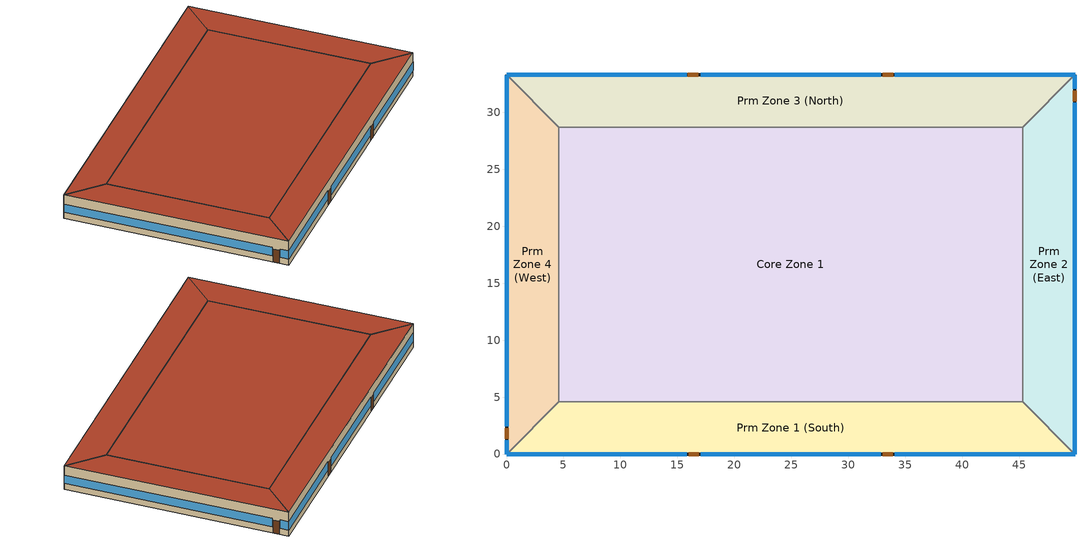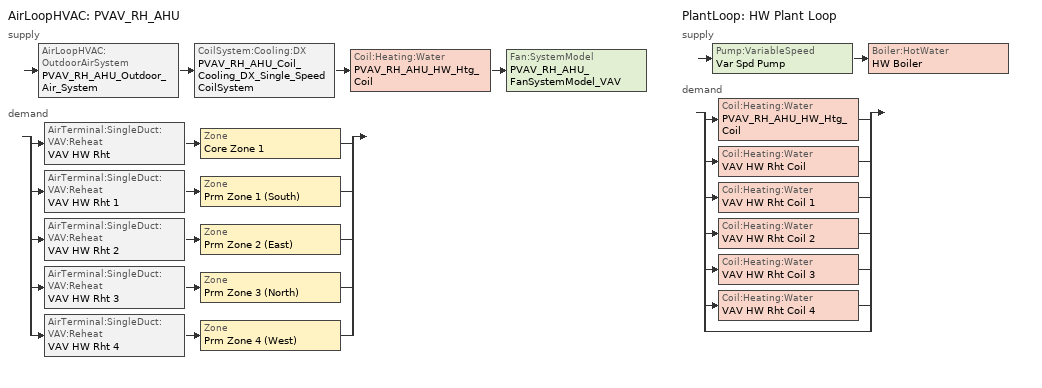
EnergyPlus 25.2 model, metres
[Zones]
Core Zone 1
 floor ground (Slab-on-grade Type 1): 45.32,28.71 45.32,4.57 4.57,4.57 4.57,28.71 z0
 wall to Prm Zone 2 (East) (Interior Wall): 45.32,4.57 45.32,28.71 z0:3.96
 wall to Prm Zone 3 (North) (Interior Wall): 45.32,28.71 4.57,28.71 z0:3.96
 wall to Prm Zone 1 (South) (Interior Wall): 4.57,4.57 45.32,4.57 z0:3.96
 wall to Prm Zone 4 (West) (Interior Wall): 4.57,28.71 4.57,4.57 z0:3.96
 roof outside (Roof Type 1): 45.32,4.57 45.32,28.71 4.57,28.71 4.57,4.57 z3.96
Prm Zone 1 (South)
 floor ground (Slab-on-grade Type 1): 45.32,4.57 49.9,0 0,0 4.57,4.57 z0
 wall outside (Exterior Wall Type 1): 0,0 49.9,0 z0:3.96
 wall to Prm Zone 2 (East) (Interior Wall): 49.9,0 45.32,4.57 z0:3.96
 wall to Prm Zone 4 (West) (Interior Wall): 4.57,4.57 0,0 z0:3.96
 window (Vertical Fenestration Type 1): 34.09,0 49.91,0 / 0,0 15.82,0 / 17.04,0 32.87,0 z1:2.4
 door (Swinging Door): 33.01,0 33.93,0 / 15.98,0 16.9,0 z0:2.13
 roof outside (Roof Type 1): 49.9,0 45.32,4.57 4.57,4.57 0,0 z3.96
Prm Zone 2 (East)
 floor ground (Slab-on-grade Type 1): 49.9,33.28 49.9,0 45.32,4.57 45.32,28.71 z0
 wall outside (Exterior Wall Type 2): 49.9,0 49.9,33.28 z0:3.96
 wall to Prm Zone 3 (North) (Interior Wall): 49.9,33.28 45.32,28.71 z0:3.96
 window (Vertical Fenestration Type 1): 49.9,0 49.9,30.84 / 49.9,32.05 49.9,33.27 z1:2.4
 door (Swinging Door): 49.9,30.99 49.9,31.9 z0:2.13
 roof outside (Roof Type 1): 49.9,0 49.9,33.28 45.32,28.71 45.32,4.57 z3.96
Prm Zone 3 (North)
 floor ground (Slab-on-grade Type 2): 49.9,33.28 45.32,28.71 4.57,28.71 0,33.28 z0
 wall outside (Exterior Wall Type 3): 49.9,33.28 0,33.28 z0:3.96
 wall to Prm Zone 4 (West) (Interior Wall): 0,33.28 4.57,28.71 z0:3.96
 window (Vertical Fenestration Type 1): 49.91,33.28 34.09,33.28 / 32.87,33.28 17.04,33.28 / 15.82,33.28 0,33.28 z1:2.4
 door (Swinging Door): 33.94,33.28 33.03,33.28 / 16.84,33.28 15.93,33.28 z0:2.13
 roof outside (Roof Type 2): 45.32,28.71 49.9,33.28 0,33.28 4.57,28.71 z3.96
Prm Zone 4 (West)
 floor ground (Slab-on-grade Type 2): 0,33.28 4.57,28.71 4.57,4.57 0,0 z0
 wall outside (Exterior Wall Type 3): 0,33.28 0,0 z0:3.96
 window (Vertical Fenestration Type 1): 0,33.27 0,2.44 / 0,1.22 0,0 z1:2.4
 door (Swinging Door): 0,2.28 0,1.37 z0:2.13
 roof outside (Roof Type 3): 0,0 4.57,4.57 4.57,28.71 0,33.28 z3.96
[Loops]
AirLoopHVAC 'PVAV_RH_AHU'
 supply: AirLoopHVAC:OutdoorAirSystem 'PVAV_RH_AHU_Outdoor_Air_System' > CoilSystem:Cooling:DX 'PVAV_RH_AHU_Coil_Cooling_DX_Single_Speed CoilSystem' > Coil:Heating:Water 'PVAV_RH_AHU_HW_Htg_Coil' > Fan:SystemModel 'PVAV_RH_AHU_FanSystemModel_VAV'
 demand: split
  | AirTerminal:SingleDuct:VAV:Reheat 'VAV HW Rht' > Zone 'Core Zone 1'
  | AirTerminal:SingleDuct:VAV:Reheat 'VAV HW Rht 1' > Zone 'Prm Zone 1 (South)'
  | AirTerminal:SingleDuct:VAV:Reheat 'VAV HW Rht 2' > Zone 'Prm Zone 2 (East)'
  | AirTerminal:SingleDuct:VAV:Reheat 'VAV HW Rht 3' > Zone 'Prm Zone 3 (North)'
  | AirTerminal:SingleDuct:VAV:Reheat 'VAV HW Rht 4' > Zone 'Prm Zone 4 (West)'
PlantLoop 'HW Plant Loop'
 supply: Pump:VariableSpeed 'Var Spd Pump' > Boiler:HotWater 'HW Boiler'
 demand: split
  | Coil:Heating:Water 'PVAV_RH_AHU_HW_Htg_Coil'
  | Coil:Heating:Water 'VAV HW Rht Coil'
  | Coil:Heating:Water 'VAV HW Rht Coil 1'
  | Coil:Heating:Water 'VAV HW Rht Coil 2'
  | Coil:Heating:Water 'VAV HW Rht Coil 3'
  | Coil:Heating:Water 'VAV HW Rht Coil 4'
  | bypass
[Building]
Model for 229 Test Cases: North Axis {deg}=0; Terrain=City; Loads Convergence Tolerance Value {W}=0.04; Temperature Convergence Tolerance Value {deltaC}=0.2; Solar Distribution=FullInteriorAndExterior; Maximum Number of Warmup Days=25; Minimum Number of Warmup Days=6
[Site:Location]
Denver Intl AP: Latitude {deg}=39.833; Longitude {deg}=-104.65; Time Zone {hr}=-7; Elevation {m}=1650
[Site:GroundTemperature:BuildingSurface]
10, 10, 10, 10, 10, 10, 10, 10, 10, 10, 10, 10
[SizingPeriod:DesignDay] Day of Month=21; Dry-Bulb Temperature Range Modifier Type=DefaultMultipliers; Barometric Pressure {Pa}=83009; Rain Indicator=No; Snow Indicator=No; Daylight Saving Time Indicator=No; Begin Environment Reset Mode=FullResetAtBeginEnvironment
Name | Month | Day Type | Maximum Dry-Bulb Temperature {C} | Daily Dry-Bulb Temperature Range {deltaC} | Humidity Condition Type | Wetbulb or DewPoint at Maximum Dry-Bulb {C} | Wind Speed {m/s} | Wind Direction {deg} | Solar Model Indicator | Enthalpy at Maximum Dry-Bulb {J/kg} | Sky Clearness
Denver.Intl.AP Ann Clg 1% Condns DB=>MWB | 7 | SummerDesignDay | 33.5 | 17.3 | Wetbulb | 15.4 | 4.2 | 20 | ASHRAETau2017
Denver.Intl.AP Ann Clg 1% Condns DP=>MDB | 7 | SummerDesignDay | 19.9 | 15.3 | Dewpoint | 15 | 4.2 | 20 | ASHRAETau2017
Denver.Intl.AP Ann Clg 1% Condns Enth=>MDB | 7 | SummerDesignDay | 26.8 | 15.3 | Enthalpy |  | 4.2 | 20 | ASHRAETau2017 | 55800
Denver.Intl.AP Ann Clg 1% Condns WB=>MDB | 7 | SummerDesignDay | 27 | 14.8 | Wetbulb | 17.6 | 4.2 | 20 | ASHRAETau2017
Denver.Intl.AP Ann Htg 99% Condns DB | 12 | WinterDesignDay | -14.6 | 0 | Wetbulb | -14.6 | 3.4 | 230 | ASHRAEClearSky |  | 0
Denver.Intl.AP Ann Htg Wind 99% Condns WS=>MCDB | 12 | WinterDesignDay | 2.7 | 0 | Wetbulb | 2.7 | 11.8 | 230 | ASHRAEClearSky |  | 0
Denver.Intl.AP Ann Hum_n 99% Condns DP=>MCDB | 12 | WinterDesignDay | -6.5 | 0 | Dewpoint | -19.6 | 3.4 | 230 | ASHRAEClearSky |  | 0
[Material] Thermal Absorptance=0.9; Solar Absorptance=0.7
Name | Roughness | Thickness {m} | Conductivity {W/m-K} | Density {kg/m3} | Specific Heat {J/kg-K} | Visible Absorptance
Exterior Wall Type 1 Gypsum Board | MediumSmooth | 0.0159 | 0.16 | 800 | 1090 | 0.7
Exterior Wall Type 1 Insulation | Smooth | 0.062 | 0.037 | 9.6 | 838 | 0.7
Exterior Wall Type 1 Stucco; Exterior Wall Type 2 Stucco | Smooth | 0.0254 | 0.72 | 1856 | 840 | 0.7
Exterior Wall Type 2 Gypsum Board | MediumSmooth | 0.099 | 0.16 | 800 | 1090 | 0.7
Exterior Wall Type 2 Insulation | Smooth | 0.179 | 0.037 | 9.6 | 838 | 0.7
Insulation for Slab on grade Type 2 | Smooth | 0.1143 | 0.04 | 91.31 | 838 | 0.7
Roof Type 1 Built-up roofing | VeryRough | 0.0095 | 0.16 | 1120 | 1460 | 0.7
Roof Type 1 Continuous Insulation | Smooth | 0.0527 | 0.02 | 32 | 922 | 0.7
Roof Type 1 Metal Deck; Roof Type 2 Metal Deck | Smooth | 0.0008 | 45.28 | 7824 | 500 | 0.2
Roof Type 2 Continuous Insulation | Smooth | 0.106 | 0.02 | 32 | 922 | 0.7
Slab-on-grade Type 1 Concrete; Slab-on-grade Type 2 Concrete | MediumSmooth | 0.1016 | 2.31 | 2322 | 832 | 0.8
Wood 6in | MediumSmooth | 0.15 | 0.12 | 540 | 1210 | 0.7
[Material:NoMass] Thermal Absorptance=0.9; Solar Absorptance=0.7; Visible Absorptance=0.7
Name | Roughness | Thermal Resistance {m2-K/W}
Exterior Wall Type 3 Total surface-to-surface thermal resistance | Smooth | 1.95
Interior Wall surface-to-surface thermal resistance | Smooth | 0.35
Opaque Door Panel | MediumRough | 0.475964
Roof Type 2 Built-up roofing | Smooth | 0.059
Roof Type 3 Total surface-to-surface thermal resistance | Smooth | 2.66
[WindowMaterial:SimpleGlazingSystem]
Vertical Fenestration Type 1 simple material: U-Factor {W/m2-K}=3.29; Solar Heat Gain Coefficient=0.387; Visible Transmittance=0.417
[Construction]
Exterior Wall Type 1: Exterior Wall Type 1 Stucco, Exterior Wall Type 1 Gypsum Board, Exterior Wall Type 1 Insulation, Exterior Wall Type 1 Gypsum Board
Exterior Wall Type 2: Exterior Wall Type 2 Stucco, Exterior Wall Type 2 Gypsum Board, Exterior Wall Type 2 Insulation, Exterior Wall Type 2 Gypsum Board
Exterior Wall Type 3: Exterior Wall Type 3 Total surface-to-surface thermal resistance
Interior Furnishings: Wood 6in
Interior Wall: Interior Wall surface-to-surface thermal resistance
Roof Type 1: Roof Type 1 Metal Deck, Roof Type 1 Continuous Insulation, Roof Type 1 Built-up roofing
Roof Type 2: Roof Type 2 Metal Deck, Roof Type 2 Continuous Insulation, Roof Type 2 Built-up roofing
Roof Type 3: Roof Type 3 Total surface-to-surface thermal resistance
Slab-on-grade Type 1: Slab-on-grade Type 1 Concrete
Slab-on-grade Type 2: Slab-on-grade Type 2 Concrete, Insulation for Slab on grade Type 2
Swinging Door: Opaque Door Panel
Vertical Fenestration Type 1: Vertical Fenestration Type 1 simple material
[Zone] Multiplier=1; Ceiling Height {m}=3.96; Part of Total Floor Area=Yes
Core Zone 1; Prm Zone 1 (South); Prm Zone 2 (East); Prm Zone 3 (North); Prm Zone 4 (West)
[Space]
Name | Zone
Core_Space_1 | Core Zone 1
Perimeter_Space_1 | Prm Zone 1 (South)
Perimeter_Space_2 | Prm Zone 2 (East)
Perimeter_Space_3 | Prm Zone 3 (North)
Perimeter_Space_4 | Prm Zone 4 (West)
[InternalMass] Construction=Interior Furnishings
Name | Zone or ZoneList | Space or SpaceList | Surface Area {m2}
Core_bottom Internal Mass | Core Zone 1 | Core_Space_1 | 1967.31
Perimeter_bot_ZN_1 Internal Mass | Prm Zone 1 (South) | Perimeter_Space_1 | 414.719
Perimeter_bot_ZN_2 Internal Mass | Prm Zone 2 (East) | Perimeter_Space_2 | 262.544
Perimeter_bot_ZN_3 Internal Mass | Prm Zone 3 (North) | Perimeter_Space_3 | 414.719
Perimeter_bot_ZN_4 Internal Mass | Prm Zone 4 (West) | Perimeter_Space_4 | 262.544
[Lights] Design Level Calculation Method=Watts/Area; Watts per Floor Area {W/m2}=11.033; Return Air Fraction=0; Fraction Radiant=0.7; Fraction Visible=0.2; Fraction Replaceable=1
Name | Zone or ZoneList or Space or SpaceList | Schedule
Core_bottom Lighting | Core_Space_1 | Core_Space_Lighting_Sch
Perimeter_bot_ZN_1 Lighting | Perimeter_Space_1 | Perimeter_Space_1_Lighting_Sch
Perimeter_bot_ZN_2 Lighting | Perimeter_Space_2 | Perimeter_Space_2_Lighting_Sch
Perimeter_bot_ZN_3 Lighting | Perimeter_Space_3 | Perimeter_Space_3_Lighting_Sch
Perimeter_bot_ZN_4 Lighting | Perimeter_Space_4 | Perimeter_Space_4_Lighting_Sch
[People] Number of People Calculation Method=People/Area; People per Floor Area {person/m2}=0.0538196; Fraction Radiant=0.3; Sensible Heat Fraction=0.55; Activity Level Schedule=People heating rate
Name | Zone or ZoneList or Space or SpaceList | Number of People Schedule
Core_bottom People | Core_Space_1 | Core_Space Occupant Sch
Perimeter_bot_ZN_1 People | Perimeter_Space_1 | Perimeter_Space_1_Occupant_Sch
Perimeter_bot_ZN_2 People | Perimeter_Space_2 | Perimeter_Space_2_Occupant_Sch
Perimeter_bot_ZN_3 People | Perimeter_Space_3 | Perimeter_Space_3_Occupant_Sch
Perimeter_bot_ZN_4 People | Perimeter_Space_4 | Perimeter_Space_4_Occupant_Sch
[ElectricEquipment] Design Level Calculation Method=Watts/Area; Watts per Floor Area {W/m2}=8.07; Fraction Latent=0; Fraction Radiant=0.2; Fraction Lost=0
Name | Zone or ZoneList or Space or SpaceList | Schedule
Core_bottom Elec Equip | Core_Space_1 | Core_Space_Elec_Equip_Sch
Perimeter_bot_ZN_1 Elec Equip | Perimeter_Space_1 | Perimeter_Space_1_Elec_Equip_Sch
Perimeter_bot_ZN_2 Elec Equip | Perimeter_Space_2 | Perimeter_Space_2_Elec_Equip_Sch
Perimeter_bot_ZN_3 Elec Equip | Perimeter_Space_3 | Perimeter_Space_3_Elec_Equip_Sch
Perimeter_bot_ZN_4 Elec Equip | Perimeter_Space_4 | Perimeter_bot_ZN_4 Elec Equip Sch
[ZoneInfiltration:DesignFlowRate] Constant Term Coefficient=0; Velocity Term Coefficient=0
Name | Zone or ZoneList or Space or SpaceList | Design Flow Rate Calculation Method | Air Changes per Hour {1/hr} | Flow Rate per Exterior Surface Area {m3/s-m2} | Schedule | Flow Rate per Floor Area {m3/s-m2}
Infiltration_Method_1_Core_Zone | Core_Space_1 | AirChanges/Hour | 0
Infiltration_Method_1_Zone_1 | Perimeter_Space_1 | AirChanges/Hour | 0.5
Infiltration_Method_2_Zone_2 | Perimeter_Space_2 | Flow/ExteriorWallArea |  | 0.000586232
Infiltration_Method_3_Zone_3 | Perimeter_Space_3 | Flow/Area |  |  | Constant Schedule | 0.000388417
Infiltration_Method_3_Zone_4 | Perimeter_Space_4 | Flow/Area |  |  | Constant Schedule | 0.000409092
[ZoneControl:Thermostat] Temperature Difference Between Cutout And Setpoint {deltaC}=0
Name | Zone or ZoneList | Control Type Schedule | Control 1
Core Zone 1 Thermostat | Core Zone 1 | Core Zone 1 Thermostat Schedule | Core_bottom Setpoints
Prm Zone 1 (South) Thermostat | Prm Zone 1 (South) | Prm Zone 1 (South) Thermostat Schedule | Perimeter_bot_ZN_1 Setpoints
Prm Zone 2 (East) Thermostat | Prm Zone 2 (East) | Prm Zone 2 (East) Thermostat Schedule | Perimeter_bot_ZN_2 Setpoints
Prm Zone 3 (North) Thermostat | Prm Zone 3 (North) | Prm Zone 3 (North) Thermostat Schedule | Perimeter_bot_ZN_3 Setpoints
Prm Zone 4 (West) Thermostat | Prm Zone 4 (West) | Prm Zone 4 (West) Thermostat Schedule | Perimeter_bot_ZN_4 Setpoints
[ThermostatSetpoint:DualSetpoint] Heating Setpoint Temperature Schedule=Heating Thermostat Setpoint; Cooling Setpoint Temperature Schedule=Cooling Themostat Setpoint
Core_bottom Setpoints; Perimeter_bot_ZN_1 Setpoints; Perimeter_bot_ZN_2 Setpoints; Perimeter_bot_ZN_3 Setpoints; Perimeter_bot_ZN_4 Setpoints
[AirTerminal:SingleDuct:VAV:Reheat] Availability Schedule=Always On Discrete hvac_library; Maximum Air Flow Rate {m3/s}=0.943895; Zone Minimum Air Flow Input Method=FixedFlowRate; Constant Minimum Air Flow Fraction=Autosize; Fixed Minimum Air Flow Rate {m3/s}=0.141584; Maximum Hot Water or Steam Flow Rate {m3/s}=Autosize; Minimum Hot Water or Steam Flow Rate {m3/s}=0; Convergence Tolerance=0.001; Damper Heating Action=Normal; Maximum Flow per Zone Floor Area During Reheat {m3/s-m2}=Autocalculate; Maximum Flow Fraction During Reheat=Autocalculate; Maximum Reheat Air Temperature {C}=35
Name | Reheat Coil | Design Specification Outdoor Air Object
VAV HW Rht | VAV HW Rht Coil | Core_Zone_Design_OA
VAV HW Rht 1 | VAV HW Rht Coil 1 | Perimeter_Zone_1_Design_OA
VAV HW Rht 2 | VAV HW Rht Coil 2 | Perimeter_Zone_2_Design_OA
VAV HW Rht 3 | VAV HW Rht Coil 3 | Perimeter_Zone_3_Design_OA
VAV HW Rht 4 | VAV HW Rht Coil 4 | Perimeter_Zone_4_Design_OA
[Coil:Heating:Water] Availability Schedule=Always On Discrete hvac_library; U-Factor Times Area Value {W/K}=Autosize; Maximum Water Flow Rate {m3/s}=Autosize; Performance Input Method=NominalCapacity; Rated Inlet Water Temperature {C}=82.2; Rated Inlet Air Temperature {C}=16.6; Rated Outlet Water Temperature {C}=71.1; Rated Outlet Air Temperature {C}=32.2; Rated Ratio for Air and Water Convection=0.5
Name | Rated Capacity {W}
VAV HW Rht Coil; VAV HW Rht Coil 1; VAV HW Rht Coil 2; VAV HW Rht Coil 3; VAV HW Rht Coil 4 | 8792.13
PVAV_RH_AHU_HW_Htg_Coil | 43960.7
[Zone equipment]
Core Zone 1: VAV HW Rht
Prm Zone 1 (South): VAV HW Rht 1
Prm Zone 2 (East): VAV HW Rht 2
Prm Zone 3 (North): VAV HW Rht 3
Prm Zone 4 (West): VAV HW Rht 4
[Sizing:Zone] Zone Cooling Design Supply Air Temperature Input Method=SupplyAirTemperature; Zone Cooling Design Supply Air Temperature {C}=12.8; Zone Heating Design Supply Air Temperature Input Method=SupplyAirTemperature; Zone Heating Design Supply Air Temperature {C}=32.2222; Zone Heating Design Supply Air Temperature Difference {deltaC}=11.11; Zone Cooling Design Supply Air Humidity Ratio {kgWater/kgDryAir}=0.0085; Zone Heating Design Supply Air Humidity Ratio {kgWater/kgDryAir}=0.008; Cooling Design Air Flow Method=DesignDay; Cooling Design Air Flow Rate {m3/s}=0; Cooling Minimum Air Flow per Zone Floor Area {m3/s-m2}=0.000762; Cooling Minimum Air Flow {m3/s}=0; Cooling Minimum Air Flow Fraction=0; Heating Design Air Flow Method=DesignDayWithLimit; Heating Design Air Flow Rate {m3/s}=0; Heating Maximum Air Flow per Zone Floor Area {m3/s-m2}=0; Heating Maximum Air Flow {m3/s}=0; Heating Maximum Air Flow Fraction=0.5; Account for Dedicated Outdoor Air System=No; Zone Load Sizing Method=Sensible Load Only No Latent Load; Zone Latent Cooling Design Supply Air Humidity Ratio Input Method=HumidityRatioDifference; Zone Cooling Design Supply Air Humidity Ratio Difference {kgWater/kgDryAir}=0.005; Zone Latent Heating Design Supply Air Humidity Ratio Input Method=HumidityRatioDifference; Zone Humidification Design Supply Air Humidity Ratio Difference {kgWater/kgDryAir}=0.005; Type of Space Sum to Use=Coincident
Name | Zone Cooling Design Supply Air Temperature Difference {deltaC} | Design Specification Outdoor Air Object | Design Specification Zone Air Distribution Object
Core Zone 1 | 8.33333 | Core Zone 1 DSOA Space List | Core Zone 1 Design Spec Zone Air Dist
Prm Zone 1 (South) | 11.1111 | Prm Zone 1 (South) DSOA Space List | Prm Zone 1 (South) Design Spec Zone Air Dist
Prm Zone 2 (East) | 11.1111 | Prm Zone 2 (East) DSOA Space List | Prm Zone 2 (East) Design Spec Zone Air Dist
Prm Zone 3 (North) | 11.1111 | Prm Zone 3 (North) DSOA Space List | Prm Zone 3 (North) Design Spec Zone Air Dist
Prm Zone 4 (West) | 11.1111 | Prm Zone 4 (West) DSOA Space List | Prm Zone 4 (West) Design Spec Zone Air Dist
[DesignSpecification:ZoneAirDistribution] Zone Air Distribution Effectiveness in Cooling Mode=0.8; Zone Air Distribution Effectiveness in Heating Mode=0.8; Minimum Zone Ventilation Efficiency=0
Core Zone 1 Design Spec Zone Air Dist; Prm Zone 1 (South) Design Spec Zone Air Dist; Prm Zone 2 (East) Design Spec Zone Air Dist; Prm Zone 3 (North) Design Spec Zone Air Dist; Prm Zone 4 (West) Design Spec Zone Air Dist
[Controller:MechanicalVentilation]
Controller Mechanical Ventilation 5: Availability Schedule=Always On Discrete; Demand Controlled Ventilation=No; System Outdoor Air Method=ZoneSum; Zone or ZoneList 1=Core Zone 1; Design Specification Outdoor Air Object Name 1=Core_Zone_Design_OA; Design Specification Zone Air Distribution Object Name 1=Core Zone 1 Design Spec Zone Air Dist; Zone or ZoneList 2=Prm Zone 1 (South); Design Specification Outdoor Air Object Name 2=Perimeter_Zone_1_Design_OA; Design Specification Zone Air Distribution Object Name 2=Prm Zone 1 (South) Design Spec Zone Air Dist; Zone or ZoneList 3=Prm Zone 2 (East); Design Specification Outdoor Air Object Name 3=Perimeter_Zone_2_Design_OA; Design Specification Zone Air Distribution Object Name 3=Prm Zone 2 (East) Design Spec Zone Air Dist; Zone or ZoneList 4=Prm Zone 3 (North); Design Specification Outdoor Air Object Name 4=Perimeter_Zone_3_Design_OA; Design Specification Zone Air Distribution Object Name 4=Prm Zone 3 (North) Design Spec Zone Air Dist; Zone or ZoneList 5=Prm Zone 4 (West); Design Specification Outdoor Air Object Name 5=Perimeter_Zone_4_Design_OA; Design Specification Zone Air Distribution Object Name 5=Prm Zone 4 (West) Design Spec Zone Air Dist
[DesignSpecification:OutdoorAir] Outdoor Air Method=Sum; Outdoor Air Flow per Person {m3/s-person}=0; Outdoor Air Flow per Zone Floor Area {m3/s-m2}=0; Outdoor Air Flow per Zone {m3/s}=0.0943895; Outdoor Air Flow Air Changes per Hour {1/hr}=0
Core_Zone_Design_OA; Perimeter_Zone_1_Design_OA; Perimeter_Zone_2_Design_OA; Perimeter_Zone_3_Design_OA; Perimeter_Zone_4_Design_OA
[DesignSpecification:OutdoorAir:SpaceList]
Name | Space 1 | Space 1 Design Specification Outdoor Air Object
Core Zone 1 DSOA Space List | Core_Space_1 | Core_Zone_Design_OA
Prm Zone 1 (South) DSOA Space List | Perimeter_Space_1 | Perimeter_Zone_1_Design_OA
Prm Zone 2 (East) DSOA Space List | Perimeter_Space_2 | Perimeter_Zone_2_Design_OA
Prm Zone 3 (North) DSOA Space List | Perimeter_Space_3 | Perimeter_Zone_3_Design_OA
Prm Zone 4 (West) DSOA Space List | Perimeter_Space_4 | Perimeter_Zone_4_Design_OA
[AirLoopHVAC]
PVAV_RH_AHU: Design Supply Air Flow Rate {m3/s}=4.71947; Design Return Air Flow Fraction of Supply Air Flow=1
[Sizing:System]
PVAV_RH_AHU: Type of Load to Size On=Sensible; Design Outdoor Air Flow Rate {m3/s}=Autosize; Central Heating Maximum System Air Flow Ratio=1; Preheat Design Temperature {C}=7; Preheat Design Humidity Ratio {kgWater/kgDryAir}=0.008; Precool Design Temperature {C}=12.8; Precool Design Humidity Ratio {kgWater/kgDryAir}=0.008; Central Cooling Design Supply Air Temperature {C}=12.8; Central Heating Design Supply Air Temperature {C}=40; Type of Zone Sum to Use=NonCoincident; 100% Outdoor Air in Cooling=No; 100% Outdoor Air in Heating=No; Central Cooling Design Supply Air Humidity Ratio {kgWater/kgDryAir}=0.0085; Central Heating Design Supply Air Humidity Ratio {kgWater/kgDryAir}=0.008; Cooling Supply Air Flow Rate Method=DesignDay; Cooling Supply Air Flow Rate {m3/s}=0; Cooling Supply Air Flow Rate Per Floor Area {m3/s-m2}=0.00996765; Cooling Fraction of Autosized Cooling Supply Air Flow Rate=1; Cooling Supply Air Flow Rate Per Unit Cooling Capacity {m3/s-W}=3.94755e-05; Heating Supply Air Flow Rate Method=DesignDay; Heating Supply Air Flow Rate {m3/s}=0; Heating Supply Air Flow Rate Per Floor Area {m3/s-m2}=0.00996765; Heating Fraction of Autosized Heating Supply Air Flow Rate=1; Heating Fraction of Autosized Cooling Supply Air Flow Rate=1; Heating Supply Air Flow Rate Per Unit Heating Capacity {m3/s-W}=3.15882e-05; System Outdoor Air Method=ZoneSum; Zone Maximum Outdoor Air Fraction=1; Cooling Design Capacity Method=CoolingDesignCapacity; Cooling Design Capacity {W}=Autosize; Cooling Design Capacity Per Floor Area {W/m2}=234.7; Fraction of Autosized Cooling Design Capacity=1; Heating Design Capacity Method=HeatingDesignCapacity; Heating Design Capacity {W}=Autosize; Heating Design Capacity Per Floor Area {W/m2}=157; Fraction of Autosized Heating Design Capacity=1; Central Cooling Capacity Control Method=OnOff; Occupant Diversity=Autosize
[Controller:WaterCoil]
Controller Water Coil 1: Control Variable=Temperature; Action=Normal; Actuator Variable=Flow; Controller Convergence Tolerance {deltaC}=Autosize; Maximum Actuated Flow {m3/s}=Autosize; Minimum Actuated Flow {m3/s}=0
[AvailabilityManager:Scheduled]
PVAV_RH_AHU Availability Manager: Schedule=Perimeter_Space_1_Occupant_Sch
[Controller:OutdoorAir]
Controller Outdoor Air 5: Minimum Outdoor Air Flow Rate {m3/s}=0.08; Maximum Outdoor Air Flow Rate {m3/s}=Autosize; Economizer Control Type=NoEconomizer; Economizer Control Action Type=ModulateFlow; Economizer Maximum Limit Dry-Bulb Temperature {C}=28; Economizer Maximum Limit Enthalpy {J/kg}=64000; Economizer Minimum Limit Dry-Bulb Temperature {C}=-100; Lockout Type=NoLockout; Minimum Limit Type=FixedMinimum; Mechanical Ventilation Controller=Controller Mechanical Ventilation 5; High Humidity Control=No; High Humidity Outdoor Air Flow Ratio=1; Control High Indoor Humidity Based on Outdoor Humidity Ratio=Yes; Heat Recovery Bypass Control Type=BypassWhenWithinEconomizerLimits; Economizer Operation Staging=InterlockedWithMechanicalCooling
[SetpointManager:MixedAir] Control Variable=Temperature
Node 68 OS Default SPM; Node 71 OS Default SPM; Node 7 OS Default SPM
[CoilSystem:Cooling:DX]
PVAV_RH_AHU_Coil_Cooling_DX_Single_Speed CoilSystem: Availability Schedule=Always On Discrete; Cooling Coil=PVAV_RH_AHU_Coil_Cooling_DX_Single_Speed
[Coil:Cooling:DX:SingleSpeed]
PVAV_RH_AHU_Coil_Cooling_DX_Single_Speed: Availability Schedule=Always On Discrete; Gross Rated Total Cooling Capacity {W}=87921.3; Gross Rated Sensible Heat Ratio=Autosize; Gross Rated Cooling COP {W/W}=3.18; Rated Air Flow Rate {m3/s}=4.71947; 2017 Rated Evaporator Fan Power Per Volume Flow Rate {W/(m3/s)}=773.3; 2023 Rated Evaporator Fan Power Per Volume Flow Rate {W/(m3/s)}=934.4; Total Cooling Capacity Function of Temperature Curve=Curve Biquadratic 1; Total Cooling Capacity Function of Flow Fraction Curve=Curve Quadratic 1; Energy Input Ratio Function of Temperature Curve=Curve Biquadratic 2; Energy Input Ratio Function of Flow Fraction Curve=Curve Quadratic 2; Part Load Fraction Correlation Curve=Curve Quadratic 3; Minimum Outdoor Dry-Bulb Temperature for Compressor Operation {C}=-25; Nominal Time for Condensate Removal to Begin {s}=0; Ratio of Initial Moisture Evaporation Rate and Steady State Latent Capacity=0; Maximum Cycling Rate {cycles/hr}=0; Latent Capacity Time Constant {s}=0; Condenser Type=AirCooled; Evaporative Condenser Effectiveness=0.9; Evaporative Condenser Air Flow Rate {m3/s}=Autosize; Evaporative Condenser Pump Rated Power Consumption {W}=Autosize; Crankcase Heater Capacity {W}=0; Maximum Outdoor Dry-Bulb Temperature for Crankcase Heater Operation {C}=10; Basin Heater Capacity {W/K}=0; Basin Heater Setpoint Temperature {C}=2
[Fan:SystemModel]
PVAV_RH_AHU_FanSystemModel_VAV: Availability Schedule=Always On Discrete hvac_library; Design Maximum Air Flow Rate {m3/s}=4.71947; Speed Control Method=Continuous; Electric Power Minimum Flow Rate Fraction=0; Design Pressure Rise {Pa}=1017.592; Motor Efficiency=0.93; Motor In Air Stream Fraction=1; Design Electric Power Consumption {W}=10000; Design Power Sizing Method=TotalEfficiencyAndPressure; Electric Power Per Unit Flow Rate {W/(m3/s)}=840; Electric Power Per Unit Flow Rate Per Unit Pressure {W/((m3/s)-Pa)}=1.66667; Fan Total Efficiency=0.6045; Electric Power Function of Flow Fraction Curve=VAV Fan Curve; Motor Loss Radiative Fraction=0; Number of Speeds=1
[SetpointManager:Scheduled]
PVAV_RH_AHU_Scheduled_Deck_Temp: Control Variable=Temperature; Schedule=AHU_SCHEDULED LAT
[PlantLoop]
HW Plant Loop: Fluid Type=Water; Plant Equipment Operation Scheme=HW Plant Loop Operation Schemes; Maximum Loop Temperature {C}=100; Minimum Loop Temperature {C}=0; Maximum Loop Flow Rate {m3/s}=Autosize; Minimum Loop Flow Rate {m3/s}=0.000315451; Plant Loop Volume {m3}=Autocalculate; Load Distribution Scheme=Optimal; Plant Loop Demand Calculation Scheme=SingleSetpoint; Common Pipe Simulation=None
[Sizing:Plant]
HW Plant Loop: Loop Type=Heating; Design Loop Exit Temperature {C}=82; Loop Design Temperature Difference {deltaC}=16.6667; Sizing Option=NonCoincident; Zone Timesteps in Averaging Window=1; Coincident Sizing Factor Mode=None
[Pump:VariableSpeed]
Var Spd Pump: Design Maximum Flow Rate {m3/s}=0.0012618; Design Pump Head {Pa}=211111; Design Power Consumption {W}=380; Motor Efficiency=0.9; Fraction of Motor Inefficiencies to Fluid Stream=0; Coefficient 1 of the Part Load Performance Curve=0; Coefficient 2 of the Part Load Performance Curve=1; Coefficient 3 of the Part Load Performance Curve=0; Coefficient 4 of the Part Load Performance Curve=0; Design Minimum Flow Rate {m3/s}=0.000315451; Pump Control Type=Continuous; Skin Loss Radiative Fraction=0.5; Design Power Sizing Method=PowerPerFlow; Design Electric Power per Unit Flow Rate {W/(m3/s)}=301156; Design Shaft Power per Unit Flow Rate per Unit Head {W/((m3/s)-Pa)}=1.17745e-15; Design Minimum Flow Rate Fraction=0.25
[Boiler:HotWater]
HW Boiler: Fuel Type=NaturalGas; Nominal Capacity {W}=87921.3; Nominal Thermal Efficiency=0.84; Efficiency Curve Temperature Evaluation Variable=LeavingBoiler; Normalized Boiler Efficiency Curve=Boiler Efficiency; Design Water Flow Rate {m3/s}=Autosize; Minimum Part Load Ratio=0; Maximum Part Load Ratio=1; Optimum Part Load Ratio=1; Water Outlet Upper Temperature Limit {C}=99; Boiler Flow Mode=NotModulated; On Cycle Parasitic Electric Load {W}=0; Sizing Factor=1; Off Cycle Parasitic Fuel Load {W}=0
[PlantEquipmentOperationSchemes]
HW Plant Loop Operation Schemes: Control Scheme 1=HW Plant Loop Heating Operation Scheme; Control Scheme 1 Schedule=Always On Discrete
[PlantEquipmentOperation:HeatingLoad]
HW Plant Loop Heating Operation Scheme: Load Range 1 Lower Limit {W}=0; Load Range 1 Upper Limit {W}=1000000000; Range 1 Equipment List=HW Plant Loop Heating Equipment List
[PlantEquipmentList]
HW Plant Loop Heating Equipment List: HW Boiler
[SetpointManager:OutdoorAirReset]
OA Temp Reset: Control Variable=Temperature; Setpoint at Outdoor Low Temperature {C}=82.2222; Outdoor Low Temperature {C}=-6.66667; Setpoint at Outdoor High Temperature {C}=65.5556; Outdoor High Temperature {C}=10
[EnergyManagementSystem:Sensor]
EFC_meter: Output:Variable or Output:Meter=Electricity:Facility
[Schedule:Compact]
Core_Space_Lighting_Sch; Perimeter_Space_1_Lighting_Sch; Perimeter_Space_2_Lighting_Sch; Perimeter_Space_3_Lighting_Sch; Perimeter_Space_4_Lighting_Sch: Through: 12/31, For: Weekdays, Until: 5:00, 0.05, Until: 6:00, 0.1, Until: 7:00, 0.0862326, Until: 8:00, 0.258698, Until: 17:00, 0.776093, Until: 18:00, 0.431163, Until: 20:00, 0.258698, Until: 22:00, 0.172465, Until: 23:00, 0.0862326, Until: 24:00, 0.0431163, For: SummerDesignDay, Until: 24:00, 1, For: Saturday, Until: 6:00, 0.05, Until: 8:00, 0.0862326, Until: 12:00, 0.258698, Until: 17:00, 0.129349, Until: 19:00, 0.0431163, Until: 24:00, 0.05, For: WinterDesignDay, Until: 24:00, 0, For: Sunday Holidays AllOtherDays, Until: 6:00, 0.05, Until: 18:00, 0.0431163, Until: 24:00, 0.05
Core_Space Occupant Sch; Perimeter_Space_1_Occupant_Sch; Perimeter_Space_2_Occupant_Sch; Perimeter_Space_3_Occupant_Sch; Perimeter_Space_4_Occupant_Sch: Through: 12/31, For: Weekdays, Until: 06:00, 0, Until: 07:00, 0.1, Until: 08:00, 0.2, Until: 10:00, 0.95, Until: 11:00, 0.975703, Until: 12:00, 0.95, Until: 13:00, 0.513528, Until: 14:00, 0.95, Until: 15:00, 0.975703, Until: 17:00, 0.95, Until: 18:00, 0.3, Until: 22:00, 0.1, Until: 23:00, 0.05, Until: 24:00, 0.05, For: Saturday, Until: 06:00, 0, Until: 07:00, 0.1, Until: 08:00, 0.1, Until: 10:00, 0.3, Until: 11:00, 0.308117, Until: 12:00, 0.3, Until: 13:00, 0.102706, Until: 14:00, 0.1, Until: 15:00, 0.102706, Until: 17:00, 0.1, Until: 18:00, 0.05, Until: 19:00, 0.05, Until: 24:00, 0, For: SummerDesignDay, Until: 06:00, 1e-9, Until: 22:00, 1, Until: 24:00, 0.05, For: WinterDesignDay, Until: 24:00, 0, For:Sunday Holidays AllOtherDays, Until: 06:00, 0, Until: 18:00, 0.05, Until: 24:00, 0
Core_Space_Elec_Equip_Sch; Perimeter_Space_1_Elec_Equip_Sch; Perimeter_Space_2_Elec_Equip_Sch; Perimeter_Space_3_Elec_Equip_Sch; Perimeter_bot_ZN_4 Elec Equip Sch: Through: 12/31, For: Weekdays, Until: 06:00, 0.307674, Until: 08:00, 0.381235, Until: 12:00, 0.857778, Until: 13:00, 0.76247, Until: 17:00, 0.857778, Until: 18:00, 0.476543, Until: 24:00, 0.381235, For: SummerDesignDay, Until: 24:00, 1, For: Saturday, Until: 06:00, 0.230755, Until: 08:00, 0.381235, Until: 12:00, 0.476543, Until: 17:00, 0.33358, Until: 19:00, 0.285926, Until: 24:00, 0.230755, For: WinterDesignDay, Until: 24:00, 0, For: Sunday Holidays AllOtherDays, Until: 06:00, 0.230755, Until: 18:00, 0.285926, Until: 24:00, 0.230755
Core Zone 1 Thermostat Schedule; Prm Zone 1 (South) Thermostat Schedule; Prm Zone 2 (East) Thermostat Schedule; Prm Zone 3 (North) Thermostat Schedule; Prm Zone 4 (West) Thermostat Schedule: Through: 12/31, For: AllDays, Until: 24:00, 4
[Schedule:Constant]
People heating rate: ActivityLevel, 120
Always On Discrete hvac_library: OnOff hvac_library, 1
Always On Discrete: OnOff, 1
[Schedule:Day:Interval]
Weekday: No, 05:00, 15.6, 22:00, 21, 24:00, 15.6
Saturdays 1: No, 05:00, 15.6, 17:00, 21, 24:00, 15.6
Sundays 2: No, 24:00, 15.6
Weekdays: No, 05:00, 26.7, 22:00, 24, 24:00, 26.1005
Saturdays: No, 05:00, 26.7, 17:00, 24, 24:00, 26.7
Sundays: No, 24:00, 26.7
Deck Temperature Default 1; Deck Temperature Summer Design Day 1; Deck Temperature Winter Design Day 1: No, 24:00, 12.8
Schedule Day 6; Schedule Day 8; Schedule Day 9: No, 24:00, 1
[Schedule:Week:Daily]
Heating Thermostat Setpoint Week Rule - Jan1-Jan2: Weekday, Weekday, Weekday, Weekday, Weekday, Weekday, Saturdays 1, Weekday, Weekday, Weekday, Weekday, Weekday
Heating Thermostat Setpoint Week Rule - Jan3-Dec31: Sundays 2, Weekday, Weekday, Weekday, Weekday, Weekday, Saturdays 1, Weekday, Weekday, Weekday, Weekday, Weekday
Cooling Themostat Setpoint Week Rule - Jan1-Jan2: Weekdays, Weekdays, Weekdays, Weekdays, Weekdays, Weekdays, Saturdays, Weekdays, Weekdays, Weekdays, Weekdays, Weekdays
Cooling Themostat Setpoint Week Rule - Jan3-Dec31: Sundays, Weekdays, Weekdays, Weekdays, Weekdays, Weekdays, Saturdays, Weekdays, Weekdays, Weekdays, Weekdays, Weekdays
AHU_SCHEDULED LAT Week Rule - Jan1-Dec31: Deck Temperature Default 1, Deck Temperature Default 1, Deck Temperature Default 1, Deck Temperature Default 1, Deck Temperature Default 1, Deck Temperature Default 1, Deck Temperature Default 1, Deck Temperature Default 1, Deck Temperature Summer Design Day 1, Deck Temperature Winter Design Day 1, Deck Temperature Default 1, Deck Temperature Default 1
Constant Schedule Week Rule - Jan1-Dec31: Schedule Day 6, Schedule Day 6, Schedule Day 6, Schedule Day 6, Schedule Day 6, Schedule Day 6, Schedule Day 6, Schedule Day 6, Schedule Day 8, Schedule Day 9, Schedule Day 6, Schedule Day 6
[Schedule:Year]
Heating Thermostat Setpoint: Heating Thermostat Setpoint Week Rule - Jan1-Jan2, 1, 1, 1, 2, Heating Thermostat Setpoint Week Rule - Jan3-Dec31, 1, 3, 12, 31
Cooling Themostat Setpoint: Cooling Themostat Setpoint Week Rule - Jan1-Jan2, 1, 1, 1, 2, Cooling Themostat Setpoint Week Rule - Jan3-Dec31, 1, 3, 12, 31
AHU_SCHEDULED LAT: AHU_SCHEDULED LAT Week Rule - Jan1-Dec31, 1, 1, 12, 31
Constant Schedule: Constant Schedule Week Rule - Jan1-Dec31, 1, 1, 12, 31
[Curve:Biquadratic]
Name | Coefficient1 Constant | Coefficient2 x | Coefficient3 x**2 | Coefficient4 y | Coefficient5 y**2 | Coefficient6 x*y | Minimum Value of x | Maximum Value of x | Minimum Value of y | Maximum Value of y
Curve Biquadratic 1 | 0.942588 | 0.00954335 | 0.00068377 | -0.0110427 | 5.249e-06 | -9.72e-06 | 17 | 22 | 13 | 46
Curve Biquadratic 2 | 0.342414 | 0.034885 | -0.0006237 | 0.00497722 | 0.000437951 | -0.000728028 | 17 | 22 | 13 | 46
Boiler Efficiency | 1 | 0 | 0 | 0 | 0 | 0 | 0 | 1 | 0 | 1
[Curve:Quadratic]
Name | Coefficient1 Constant | Coefficient2 x | Coefficient3 x**2 | Minimum Value of x | Maximum Value of x
Curve Quadratic 1 | 0.8 | 0.2 | 0 | 0.5 | 1.5
Curve Quadratic 2 | 1.1552 | -0.1808 | 0.0256 | 0.5 | 1.5
Curve Quadratic 3 | 0.85 | 0.15 | 0 | 0 | 1
[Curve:Quartic]
VAV Fan Curve: Coefficient1 Constant=0.0407599; Coefficient2 x=0.088045; Coefficient3 x**2=-0.0729261; Coefficient4 x**3=0.94374; Coefficient5 x**4=0; Minimum Value of x=0; Maximum Value of x=1; Minimum Curve Output=0; Maximum Curve Output=1; Input Unit Type for X=Dimensionless; Output Unit Type=Dimensionless
